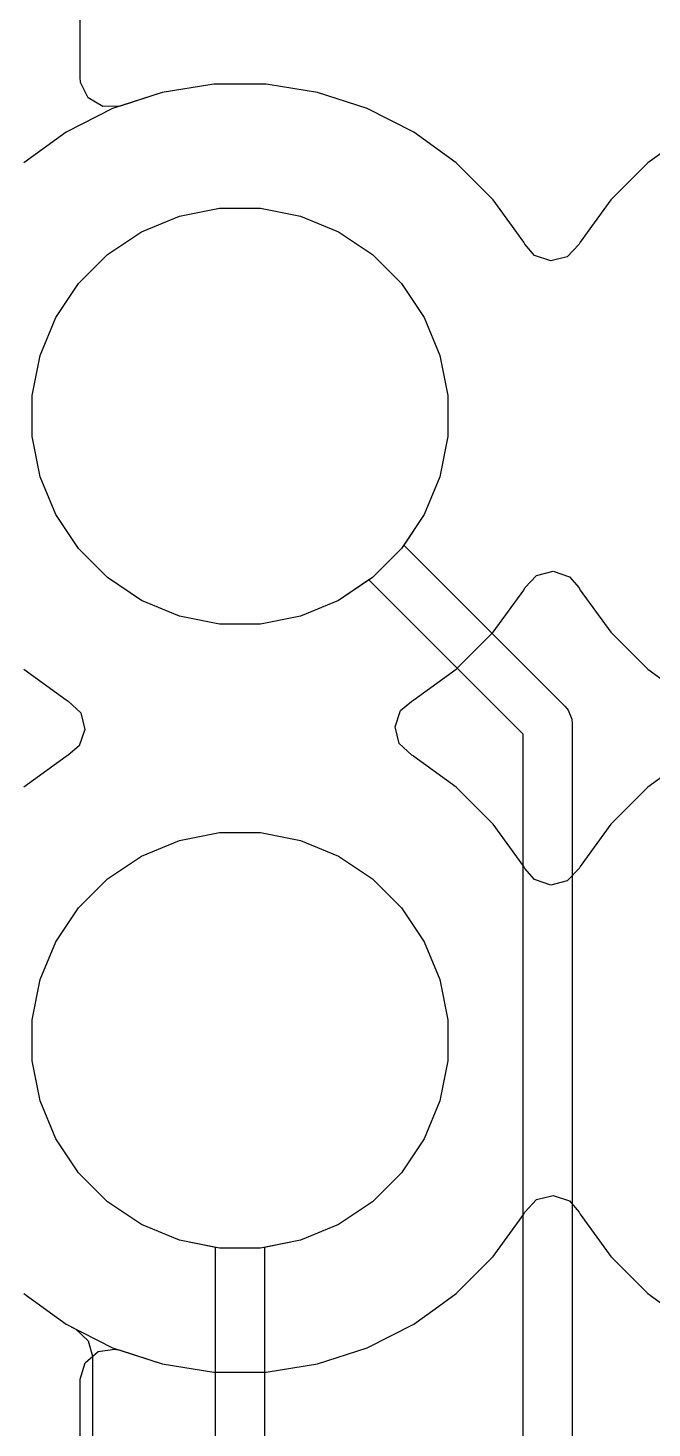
# Model space of a CAD drawing. Header units: inches. Extents: x 6.57 to 9.79, y -8.72 to -3.17.
# Drawn here: x 8.0074 to 8.1074, y -7.662 to -7.4377 of the extents above; entities that cross this region are included whole.
import ezdxf

# ---------------------------------------------------------------- set-up
doc = ezdxf.new("R2010")
doc.units = ezdxf.units.IN
doc.header["$MEASUREMENT"] = 0
doc.layers.add('In1.Cu', color=91, linetype='CONTINUOUS', true_color=0x7fc87f)

msp = doc.modelspace()

# ---------------------------------------------------------------- linework, layer by layer
at = {"layer": 'In1.Cu', "linetype": 'CONTINUOUS'}
for p, q in [((8.01577, -7.44558), (8.01577, -6.88189)), ((8.01577, -7.44558), (8.01577, -7.26689)), ((8.01584, -7.44641), (8.01577, -7.44558)), ((8.01584, -7.44641), (8.01577, -7.44558)), ((8.01705, -7.44888), (8.01584, -7.44641)), ((8.01705, -7.44888), (8.01584, -7.44641)), ((8.03685, -7.44677), (8.02892, -7.44802)), ((8.03685, -7.44677), (8.02892, -7.44802)), ((8.03685, -7.44677), (8.02892, -7.44802)), ((8.03685, -7.44677), (8.02892, -7.44802)), ((8.03719, -7.44671), (8.03685, -7.44677)), ((8.03719, -7.44671), (8.03685, -7.44677)), ((8.03719, -7.44671), (8.03685, -7.44677)), ((8.03719, -7.44671), (8.03685, -7.44677)), ((8.04555, -7.44671), (8.03719, -7.44671)), ((8.04555, -7.44671), (8.03719, -7.44671)), ((8.04555, -7.44671), (8.03719, -7.44671)), ((8.04555, -7.44671), (8.03719, -7.44671)), ((8.04589, -7.44677), (8.04555, -7.44671)), ((8.04589, -7.44677), (8.04555, -7.44671)), ((8.04589, -7.44677), (8.04555, -7.44671)), ((8.04589, -7.44677), (8.04555, -7.44671)), ((8.05382, -7.44802), (8.04589, -7.44677)), ((8.05382, -7.44802), (8.04589, -7.44677)), ((8.05382, -7.44802), (8.04589, -7.44677)), ((8.05382, -7.44802), (8.04589, -7.44677)), ((8.01941, -7.4503), (8.01705, -7.44888)), ((8.01941, -7.4503), (8.01705, -7.44888)), ((8.02892, -7.44802), (8.02096, -7.45061)), ((8.02892, -7.44802), (8.02096, -7.45061)), ((8.02892, -7.44802), (8.02216, -7.45022)), ((8.02892, -7.44802), (8.02216, -7.45022)), ((8.06178, -7.45061), (8.05382, -7.44802)), ((8.05382, -7.44802), (8.05382, -7.44802)), ((8.05382, -7.44802), (8.05382, -7.44802)), ((8.06178, -7.45061), (8.05382, -7.44802)), ((8.05382, -7.44802), (8.05382, -7.44802)), ((8.05382, -7.44802), (8.05382, -7.44802)), ((8.06178, -7.45061), (8.05382, -7.44802)), ((8.05382, -7.44802), (8.05382, -7.44802)), ((8.05382, -7.44802), (8.05382, -7.44802)), ((8.06178, -7.45061), (8.05382, -7.44802)), ((8.05382, -7.44802), (8.05382, -7.44802)), ((8.05382, -7.44802), (8.05382, -7.44802)), ((8.02096, -7.45061), (8.0135, -7.45441)), ((8.02096, -7.45061), (8.0135, -7.45441)), ((8.02216, -7.45022), (8.01941, -7.4503)), ((8.02216, -7.45022), (8.01941, -7.4503)), ((8.06924, -7.45441), (8.06178, -7.45061)), ((8.06178, -7.45061), (8.06178, -7.45061)), ((8.06178, -7.45061), (8.06178, -7.45061)), ((8.06924, -7.45441), (8.06178, -7.45061)), ((8.06178, -7.45061), (8.06178, -7.45061)), ((8.06178, -7.45061), (8.06178, -7.45061)), ((8.06924, -7.45441), (8.06178, -7.45061)), ((8.06178, -7.45061), (8.06178, -7.45061)), ((8.06178, -7.45061), (8.06178, -7.45061)), ((8.06924, -7.45441), (8.06178, -7.45061)), ((8.06178, -7.45061), (8.06178, -7.45061)), ((8.06178, -7.45061), (8.06178, -7.45061)), ((8.0135, -7.45441), (8.00673, -7.45933)), ((8.0135, -7.45441), (8.00673, -7.45933)), ((8.07601, -7.45933), (8.06924, -7.45441)), ((8.07601, -7.45933), (8.06924, -7.45441)), ((8.07601, -7.45933), (8.06924, -7.45441)), ((8.07601, -7.45933), (8.06924, -7.45441)), ((8.1135, -7.45441), (8.10673, -7.45933)), ((8.1135, -7.45441), (8.10673, -7.45933)), ((8.1135, -7.45441), (8.10673, -7.45933)), ((8.1135, -7.45441), (8.10673, -7.45933)), ((8.08193, -7.46525), (8.07601, -7.45933)), ((8.08193, -7.46525), (8.07601, -7.45933)), ((8.08193, -7.46525), (8.07601, -7.45933)), ((8.08193, -7.46525), (8.07601, -7.45933)), ((8.10673, -7.45933), (8.10081, -7.46525)), ((8.10673, -7.45933), (8.10081, -7.46525)), ((8.10673, -7.45933), (8.10081, -7.46525)), ((8.10673, -7.45933), (8.10081, -7.46525)), ((8.03166, -7.46786), (8.03809, -7.46658)), ((8.03166, -7.46786), (8.03809, -7.46658)), ((8.03166, -7.46786), (8.03809, -7.46658)), ((8.03166, -7.46786), (8.03809, -7.46658)), ((8.03809, -7.46658), (8.04465, -7.46658)), ((8.03809, -7.46658), (8.04465, -7.46658)), ((8.03809, -7.46658), (8.04465, -7.46658)), ((8.03809, -7.46658), (8.04465, -7.46658)), ((8.04465, -7.46658), (8.05108, -7.46786)), ((8.04465, -7.46658), (8.05108, -7.46786)), ((8.04465, -7.46658), (8.05108, -7.46786)), ((8.04465, -7.46658), (8.05108, -7.46786)), ((8.08684, -7.47202), (8.08193, -7.46525)), ((8.08684, -7.47202), (8.08193, -7.46525)), ((8.08684, -7.47202), (8.08193, -7.46525)), ((8.08684, -7.47202), (8.08193, -7.46525)), ((8.10081, -7.46525), (8.0959, -7.47202)), ((8.10081, -7.46525), (8.0959, -7.47202)), ((8.10081, -7.46525), (8.0959, -7.47202)), ((8.10081, -7.46525), (8.0959, -7.47202)), ((8.0256, -7.47037), (8.03166, -7.46786)), ((8.0256, -7.47037), (8.03166, -7.46786)), ((8.0256, -7.47037), (8.03166, -7.46786)), ((8.0256, -7.47037), (8.03166, -7.46786)), ((8.05108, -7.46786), (8.05715, -7.47037)), ((8.05108, -7.46786), (8.05715, -7.47037)), ((8.05108, -7.46786), (8.05715, -7.47037)), ((8.05108, -7.46786), (8.05715, -7.47037)), ((8.02014, -7.47401), (8.0256, -7.47037)), ((8.02014, -7.47401), (8.0256, -7.47037)), ((8.02014, -7.47401), (8.0256, -7.47037)), ((8.02014, -7.47401), (8.0256, -7.47037)), ((8.05715, -7.47037), (8.0626, -7.47401)), ((8.05715, -7.47037), (8.0626, -7.47401)), ((8.05715, -7.47037), (8.0626, -7.47401)), ((8.05715, -7.47037), (8.0626, -7.47401)), ((8.08702, -7.47236), (8.08684, -7.47202)), ((8.08702, -7.47236), (8.08684, -7.47202)), ((8.08702, -7.47236), (8.08684, -7.47202)), ((8.08702, -7.47236), (8.08684, -7.47202)), ((8.08856, -7.47413), (8.08702, -7.47236)), ((8.08856, -7.47413), (8.08702, -7.47236)), ((8.08856, -7.47413), (8.08702, -7.47236)), ((8.08856, -7.47413), (8.08702, -7.47236)), ((8.09572, -7.47236), (8.09383, -7.47436)), ((8.09572, -7.47236), (8.09383, -7.47436)), ((8.09572, -7.47236), (8.09383, -7.47436)), ((8.09572, -7.47236), (8.09383, -7.47436)), ((8.0959, -7.47202), (8.09572, -7.47236)), ((8.0959, -7.47202), (8.09572, -7.47236)), ((8.0959, -7.47202), (8.09572, -7.47236)), ((8.0959, -7.47202), (8.09572, -7.47236)), ((8.0155, -7.47865), (8.02014, -7.47401)), ((8.0155, -7.47865), (8.02014, -7.47401)), ((8.0155, -7.47865), (8.02014, -7.47401)), ((8.0155, -7.47865), (8.02014, -7.47401)), ((8.0626, -7.47401), (8.06724, -7.47865)), ((8.0626, -7.47401), (8.06724, -7.47865)), ((8.0626, -7.47401), (8.06724, -7.47865)), ((8.0626, -7.47401), (8.06724, -7.47865)), ((8.09116, -7.47502), (8.08856, -7.47413)), ((8.09116, -7.47502), (8.08856, -7.47413)), ((8.09116, -7.47502), (8.08856, -7.47413)), ((8.09116, -7.47502), (8.08856, -7.47413)), ((8.09383, -7.47436), (8.09116, -7.47502)), ((8.09383, -7.47436), (8.09116, -7.47502)), ((8.09383, -7.47436), (8.09116, -7.47502)), ((8.09383, -7.47436), (8.09116, -7.47502)), ((8.01186, -7.48411), (8.0155, -7.47865)), ((8.01186, -7.48411), (8.0155, -7.47865)), ((8.01186, -7.48411), (8.0155, -7.47865)), ((8.01186, -7.48411), (8.0155, -7.47865)), ((8.06724, -7.47865), (8.07088, -7.48411)), ((8.06724, -7.47865), (8.07088, -7.48411)), ((8.06724, -7.47865), (8.07088, -7.48411)), ((8.06724, -7.47865), (8.07088, -7.48411)), ((8.00935, -7.49017), (8.01186, -7.48411)), ((8.00935, -7.49017), (8.01186, -7.48411)), ((8.00935, -7.49017), (8.01186, -7.48411)), ((8.00935, -7.49017), (8.01186, -7.48411)), ((8.07088, -7.48411), (8.07339, -7.49017)), ((8.07088, -7.48411), (8.07339, -7.49017)), ((8.07088, -7.48411), (8.07339, -7.49017)), ((8.07088, -7.48411), (8.07339, -7.49017)), ((8.00807, -7.4966), (8.00935, -7.49017)), ((8.00807, -7.4966), (8.00935, -7.49017)), ((8.00807, -7.4966), (8.00935, -7.49017)), ((8.00807, -7.4966), (8.00935, -7.49017)), ((8.07339, -7.49017), (8.07467, -7.4966)), ((8.07339, -7.49017), (8.07467, -7.4966)), ((8.07339, -7.49017), (8.07467, -7.4966)), ((8.07339, -7.49017), (8.07467, -7.4966)), ((8.00807, -7.50316), (8.00807, -7.4966)), ((8.00807, -7.50316), (8.00807, -7.4966)), ((8.00807, -7.50316), (8.00807, -7.4966)), ((8.00807, -7.50316), (8.00807, -7.4966)), ((8.07467, -7.4966), (8.07467, -7.50316)), ((8.07467, -7.4966), (8.07467, -7.50316)), ((8.07467, -7.4966), (8.07467, -7.50316)), ((8.07467, -7.4966), (8.07467, -7.50316)), ((8.00935, -7.5096), (8.00807, -7.50316)), ((8.00935, -7.5096), (8.00807, -7.50316)), ((8.00935, -7.5096), (8.00807, -7.50316)), ((8.00935, -7.5096), (8.00807, -7.50316)), ((8.07467, -7.50316), (8.07339, -7.5096)), ((8.07467, -7.50316), (8.07339, -7.5096)), ((8.07467, -7.50316), (8.07339, -7.5096)), ((8.07467, -7.50316), (8.07339, -7.5096)), ((8.01186, -7.51566), (8.00935, -7.5096)), ((8.01186, -7.51566), (8.00935, -7.5096)), ((8.01186, -7.51566), (8.00935, -7.5096)), ((8.01186, -7.51566), (8.00935, -7.5096)), ((8.07339, -7.5096), (8.07088, -7.51566)), ((8.07339, -7.5096), (8.07088, -7.51566)), ((8.07339, -7.5096), (8.07088, -7.51566)), ((8.07339, -7.5096), (8.07088, -7.51566)), ((8.0155, -7.52111), (8.01186, -7.51566)), ((8.0155, -7.52111), (8.01186, -7.51566)), ((8.0155, -7.52111), (8.01186, -7.51566)), ((8.0155, -7.52111), (8.01186, -7.51566)), ((8.07088, -7.51566), (8.06724, -7.52111)), ((8.07088, -7.51566), (8.06724, -7.52111)), ((8.07088, -7.51566), (8.06724, -7.52111)), ((8.07088, -7.51566), (8.06761, -7.52056)), ((8.06761, -7.52056), (8.09347, -7.54641)), ((8.02014, -7.52575), (8.0155, -7.52111)), ((8.02014, -7.52575), (8.0155, -7.52111)), ((8.02014, -7.52575), (8.0155, -7.52111)), ((8.02014, -7.52575), (8.0155, -7.52111)), ((8.06724, -7.52111), (8.0626, -7.52575)), ((8.06724, -7.52111), (8.0626, -7.52575)), ((8.06724, -7.52111), (8.0626, -7.52575)), ((8.08891, -7.5254), (8.09158, -7.52474)), ((8.09158, -7.52474), (8.09418, -7.52563)), ((8.0256, -7.5294), (8.02014, -7.52575)), ((8.0256, -7.5294), (8.02014, -7.52575)), ((8.0256, -7.5294), (8.02014, -7.52575)), ((8.0256, -7.5294), (8.02014, -7.52575)), ((8.0626, -7.52575), (8.05715, -7.5294)), ((8.0626, -7.52575), (8.05715, -7.5294)), ((8.0626, -7.52575), (8.05715, -7.5294)), ((8.06204, -7.52612), (8.05715, -7.5294)), ((8.08675, -7.55083), (8.06204, -7.52612)), ((8.08684, -7.52775), (8.08702, -7.5274)), ((8.08702, -7.5274), (8.08891, -7.5254)), ((8.09418, -7.52563), (8.09572, -7.5274)), ((8.09572, -7.5274), (8.0959, -7.52775)), ((8.03166, -7.53191), (8.0256, -7.5294)), ((8.03166, -7.53191), (8.0256, -7.5294)), ((8.03166, -7.53191), (8.0256, -7.5294)), ((8.03166, -7.53191), (8.0256, -7.5294)), ((8.05715, -7.5294), (8.05108, -7.53191)), ((8.05715, -7.5294), (8.05108, -7.53191)), ((8.05715, -7.5294), (8.05108, -7.53191)), ((8.05715, -7.5294), (8.05108, -7.53191)), ((8.08193, -7.53452), (8.08684, -7.52775)), ((8.08684, -7.52775), (8.08684, -7.52775)), ((8.08684, -7.52775), (8.08684, -7.52775)), ((8.0959, -7.52775), (8.10081, -7.53452)), ((8.03809, -7.53319), (8.03166, -7.53191)), ((8.03809, -7.53319), (8.03166, -7.53191)), ((8.03809, -7.53319), (8.03166, -7.53191)), ((8.03809, -7.53319), (8.03166, -7.53191)), ((8.05108, -7.53191), (8.04465, -7.53319)), ((8.05108, -7.53191), (8.04465, -7.53319)), ((8.05108, -7.53191), (8.04465, -7.53319)), ((8.05108, -7.53191), (8.04465, -7.53319)), ((8.04465, -7.53319), (8.03809, -7.53319)), ((8.04465, -7.53319), (8.03809, -7.53319)), ((8.04465, -7.53319), (8.03809, -7.53319)), ((8.04465, -7.53319), (8.03809, -7.53319)), ((8.07601, -7.54044), (8.08193, -7.53452)), ((8.08193, -7.53452), (8.08193, -7.53452)), ((8.08193, -7.53452), (8.08193, -7.53452)), ((8.10081, -7.53452), (8.10673, -7.54044)), ((8.00673, -7.54044), (8.0135, -7.54536)), ((8.07139, -7.54379), (8.07601, -7.54044)), ((8.07601, -7.54044), (8.07601, -7.54044)), ((8.07601, -7.54044), (8.07601, -7.54044)), ((8.10673, -7.54044), (8.1135, -7.54536)), ((8.0135, -7.54536), (8.01385, -7.54553)), ((8.06889, -7.54553), (8.06924, -7.54536)), ((8.06924, -7.54536), (8.07139, -7.54379)), ((8.01385, -7.54553), (8.01585, -7.54742)), ((8.01585, -7.54742), (8.01651, -7.55009)), ((8.06623, -7.54967), (8.06712, -7.54707)), ((8.06712, -7.54707), (8.06889, -7.54553)), ((8.09347, -7.54641), (8.09396, -7.54701)), ((8.09396, -7.54701), (8.09454, -7.54843)), ((8.06689, -7.55234), (8.06623, -7.54967)), ((8.09454, -7.54843), (8.09462, -7.5492)), ((8.09462, -7.5492), (8.09462, -7.69291)), ((8.01651, -7.55009), (8.01562, -7.5527)), ((8.08675, -7.69291), (8.08675, -7.55083)), ((8.0135, -7.55441), (8.00673, -7.55933)), ((8.01385, -7.55423), (8.0135, -7.55441)), ((8.01562, -7.5527), (8.01385, -7.55423)), ((8.06889, -7.55423), (8.06689, -7.55234)), ((8.06921, -7.55439), (8.06889, -7.55423)), ((8.06924, -7.55441), (8.06921, -7.55439)), ((8.07601, -7.55933), (8.06924, -7.55441)), ((8.1135, -7.55441), (8.10673, -7.55933)), ((8.08193, -7.56525), (8.07601, -7.55933)), ((8.10673, -7.55933), (8.10081, -7.56525)), ((8.08684, -7.57202), (8.08193, -7.56525)), ((8.10081, -7.56525), (8.0959, -7.57202)), ((8.0256, -7.57037), (8.03166, -7.56786)), ((8.0256, -7.57037), (8.03166, -7.56786)), ((8.0256, -7.57037), (8.03166, -7.56786)), ((8.0256, -7.57037), (8.03166, -7.56786)), ((8.03166, -7.56786), (8.03809, -7.56658)), ((8.03166, -7.56786), (8.03809, -7.56658)), ((8.03166, -7.56786), (8.03809, -7.56658)), ((8.03166, -7.56786), (8.03809, -7.56658)), ((8.03809, -7.56658), (8.04465, -7.56658)), ((8.03809, -7.56658), (8.04465, -7.56658)), ((8.03809, -7.56658), (8.04465, -7.56658)), ((8.03809, -7.56658), (8.04465, -7.56658)), ((8.04465, -7.56658), (8.05108, -7.56786)), ((8.04465, -7.56658), (8.05108, -7.56786)), ((8.04465, -7.56658), (8.05108, -7.56786)), ((8.04465, -7.56658), (8.05108, -7.56786)), ((8.05108, -7.56786), (8.05715, -7.57037)), ((8.05108, -7.56786), (8.05715, -7.57037)), ((8.05108, -7.56786), (8.05715, -7.57037)), ((8.05108, -7.56786), (8.05715, -7.57037)), ((8.02014, -7.57401), (8.0256, -7.57037)), ((8.02014, -7.57401), (8.0256, -7.57037)), ((8.02014, -7.57401), (8.0256, -7.57037)), ((8.02014, -7.57401), (8.0256, -7.57037)), ((8.05715, -7.57037), (8.0626, -7.57401)), ((8.05715, -7.57037), (8.0626, -7.57401)), ((8.05715, -7.57037), (8.0626, -7.57401)), ((8.05715, -7.57037), (8.0626, -7.57401)), ((8.08702, -7.57236), (8.08684, -7.57202)), ((8.08856, -7.57413), (8.08702, -7.57236)), ((8.09572, -7.57236), (8.09383, -7.57436)), ((8.0959, -7.57202), (8.09572, -7.57236)), ((8.0155, -7.57865), (8.02014, -7.57401)), ((8.0155, -7.57865), (8.02014, -7.57401)), ((8.0155, -7.57865), (8.02014, -7.57401)), ((8.0155, -7.57865), (8.02014, -7.57401)), ((8.0626, -7.57401), (8.06724, -7.57865)), ((8.0626, -7.57401), (8.06724, -7.57865)), ((8.0626, -7.57401), (8.06724, -7.57865)), ((8.0626, -7.57401), (8.06724, -7.57865)), ((8.09116, -7.57502), (8.08856, -7.57413)), ((8.09383, -7.57436), (8.09116, -7.57502)), ((8.01186, -7.58411), (8.0155, -7.57865)), ((8.01186, -7.58411), (8.0155, -7.57865)), ((8.01186, -7.58411), (8.0155, -7.57865)), ((8.01186, -7.58411), (8.0155, -7.57865)), ((8.06724, -7.57865), (8.07088, -7.58411)), ((8.06724, -7.57865), (8.07088, -7.58411)), ((8.06724, -7.57865), (8.07088, -7.58411)), ((8.06724, -7.57865), (8.07088, -7.58411)), ((8.00935, -7.59017), (8.01186, -7.58411)), ((8.00935, -7.59017), (8.01186, -7.58411)), ((8.00935, -7.59017), (8.01186, -7.58411)), ((8.00935, -7.59017), (8.01186, -7.58411)), ((8.07088, -7.58411), (8.07339, -7.59017)), ((8.07088, -7.58411), (8.07339, -7.59017)), ((8.07088, -7.58411), (8.07339, -7.59017)), ((8.07088, -7.58411), (8.07339, -7.59017)), ((8.00807, -7.5966), (8.00935, -7.59017)), ((8.00807, -7.5966), (8.00935, -7.59017)), ((8.00807, -7.5966), (8.00935, -7.59017)), ((8.00807, -7.5966), (8.00935, -7.59017)), ((8.07339, -7.59017), (8.07467, -7.5966)), ((8.07339, -7.59017), (8.07467, -7.5966)), ((8.07339, -7.59017), (8.07467, -7.5966)), ((8.07339, -7.59017), (8.07467, -7.5966)), ((8.00807, -7.60316), (8.00807, -7.5966)), ((8.00807, -7.60316), (8.00807, -7.5966)), ((8.00807, -7.60316), (8.00807, -7.5966)), ((8.00807, -7.60316), (8.00807, -7.5966)), ((8.07467, -7.5966), (8.07467, -7.60316)), ((8.07467, -7.5966), (8.07467, -7.60316)), ((8.07467, -7.5966), (8.07467, -7.60316)), ((8.07467, -7.5966), (8.07467, -7.60316)), ((8.00935, -7.6096), (8.00807, -7.60316)), ((8.00935, -7.6096), (8.00807, -7.60316)), ((8.00935, -7.6096), (8.00807, -7.60316)), ((8.00935, -7.6096), (8.00807, -7.60316)), ((8.07467, -7.60316), (8.07339, -7.6096)), ((8.07467, -7.60316), (8.07339, -7.6096)), ((8.07467, -7.60316), (8.07339, -7.6096)), ((8.07467, -7.60316), (8.07339, -7.6096)), ((8.01186, -7.61566), (8.00935, -7.6096)), ((8.01186, -7.61566), (8.00935, -7.6096)), ((8.01186, -7.61566), (8.00935, -7.6096)), ((8.01186, -7.61566), (8.00935, -7.6096)), ((8.07339, -7.6096), (8.07088, -7.61566)), ((8.07339, -7.6096), (8.07088, -7.61566)), ((8.07339, -7.6096), (8.07088, -7.61566)), ((8.07339, -7.6096), (8.07088, -7.61566)), ((8.0155, -7.62111), (8.01186, -7.61566)), ((8.0155, -7.62111), (8.01186, -7.61566)), ((8.0155, -7.62111), (8.01186, -7.61566)), ((8.0155, -7.62111), (8.01186, -7.61566)), ((8.07088, -7.61566), (8.06724, -7.62111)), ((8.07088, -7.61566), (8.06724, -7.62111)), ((8.07088, -7.61566), (8.06724, -7.62111)), ((8.07088, -7.61566), (8.06724, -7.62111)), ((8.02014, -7.62575), (8.0155, -7.62111)), ((8.02014, -7.62575), (8.0155, -7.62111)), ((8.02014, -7.62575), (8.0155, -7.62111)), ((8.02014, -7.62575), (8.0155, -7.62111)), ((8.06724, -7.62111), (8.0626, -7.62575)), ((8.06724, -7.62111), (8.0626, -7.62575)), ((8.06724, -7.62111), (8.0626, -7.62575)), ((8.06724, -7.62111), (8.0626, -7.62575)), ((8.0256, -7.6294), (8.02014, -7.62575)), ((8.0256, -7.6294), (8.02014, -7.62575)), ((8.0256, -7.6294), (8.02014, -7.62575)), ((8.0256, -7.6294), (8.02014, -7.62575)), ((8.0626, -7.62575), (8.05715, -7.6294)), ((8.0626, -7.62575), (8.05715, -7.6294)), ((8.0626, -7.62575), (8.05715, -7.6294)), ((8.0626, -7.62575), (8.05715, -7.6294)), ((8.08702, -7.6274), (8.08891, -7.6254)), ((8.08702, -7.6274), (8.08891, -7.6254)), ((8.08702, -7.6274), (8.08891, -7.6254)), ((8.08891, -7.6254), (8.09158, -7.62474)), ((8.08891, -7.6254), (8.09158, -7.62474)), ((8.08891, -7.6254), (8.09158, -7.62474)), ((8.09158, -7.62474), (8.09418, -7.62563)), ((8.09158, -7.62474), (8.09418, -7.62563)), ((8.09158, -7.62474), (8.09418, -7.62563)), ((8.09418, -7.62563), (8.09572, -7.6274)), ((8.09418, -7.62563), (8.09572, -7.6274)), ((8.09418, -7.62563), (8.09572, -7.6274)), ((8.08193, -7.63452), (8.08684, -7.62775)), ((8.08193, -7.63452), (8.08684, -7.62775)), ((8.08193, -7.63452), (8.08684, -7.62775)), ((8.08684, -7.62775), (8.08702, -7.6274)), ((8.08684, -7.62775), (8.08702, -7.6274)), ((8.08684, -7.62775), (8.08702, -7.6274)), ((8.08684, -7.62775), (8.08684, -7.62775)), ((8.08684, -7.62775), (8.08684, -7.62775)), ((8.08684, -7.62775), (8.08684, -7.62775)), ((8.08684, -7.62775), (8.08684, -7.62775)), ((8.08684, -7.62775), (8.08684, -7.62775)), ((8.08684, -7.62775), (8.08684, -7.62775)), ((8.09572, -7.6274), (8.0959, -7.62775)), ((8.09572, -7.6274), (8.0959, -7.62775)), ((8.09572, -7.6274), (8.0959, -7.62775)), ((8.0959, -7.62775), (8.10081, -7.63452)), ((8.0959, -7.62775), (8.10081, -7.63452)), ((8.0959, -7.62775), (8.10081, -7.63452)), ((8.03166, -7.63191), (8.0256, -7.6294)), ((8.03166, -7.63191), (8.0256, -7.6294)), ((8.03166, -7.63191), (8.0256, -7.6294)), ((8.03166, -7.63191), (8.0256, -7.6294)), ((8.05715, -7.6294), (8.05108, -7.63191)), ((8.05715, -7.6294), (8.05108, -7.63191)), ((8.05715, -7.6294), (8.05108, -7.63191)), ((8.05715, -7.6294), (8.05108, -7.63191)), ((8.03809, -7.63319), (8.03166, -7.63191)), ((8.03743, -7.63306), (8.03166, -7.63191)), ((8.03809, -7.63319), (8.03166, -7.63191)), ((8.03809, -7.63319), (8.03166, -7.63191)), ((8.05108, -7.63191), (8.04465, -7.63319)), ((8.05108, -7.63191), (8.04465, -7.63319)), ((8.05108, -7.63191), (8.04465, -7.63319)), ((8.05108, -7.63191), (8.04531, -7.63306)), ((8.03743, -7.72124), (8.03743, -7.63306)), ((8.04465, -7.63319), (8.03809, -7.63319)), ((8.04465, -7.63319), (8.03809, -7.63319)), ((8.04465, -7.63319), (8.03809, -7.63319)), ((8.04531, -7.63306), (8.04531, -7.7196)), ((8.07601, -7.64044), (8.08193, -7.63452)), ((8.07601, -7.64044), (8.08193, -7.63452)), ((8.07601, -7.64044), (8.08193, -7.63452)), ((8.08193, -7.63452), (8.08193, -7.63452)), ((8.08193, -7.63452), (8.08193, -7.63452)), ((8.08193, -7.63452), (8.08193, -7.63452)), ((8.08193, -7.63452), (8.08193, -7.63452)), ((8.08193, -7.63452), (8.08193, -7.63452)), ((8.08193, -7.63452), (8.08193, -7.63452)), ((8.10081, -7.63452), (8.10673, -7.64044)), ((8.10081, -7.63452), (8.10673, -7.64044)), ((8.10081, -7.63452), (8.10673, -7.64044)), ((8.00673, -7.64044), (8.0135, -7.64536)), ((8.00673, -7.64044), (8.0135, -7.64536)), ((8.00673, -7.64044), (8.0135, -7.64536)), ((8.07264, -7.64289), (8.07601, -7.64044)), ((8.07264, -7.64289), (8.07601, -7.64044)), ((8.07264, -7.64289), (8.07601, -7.64044)), ((8.07601, -7.64044), (8.07601, -7.64044)), ((8.07601, -7.64044), (8.07601, -7.64044)), ((8.07601, -7.64044), (8.07601, -7.64044)), ((8.07601, -7.64044), (8.07601, -7.64044)), ((8.07601, -7.64044), (8.07601, -7.64044)), ((8.07601, -7.64044), (8.07601, -7.64044)), ((8.10673, -7.64044), (8.1135, -7.64536)), ((8.10673, -7.64044), (8.1135, -7.64536)), ((8.10673, -7.64044), (8.1135, -7.64536)), ((8.06924, -7.64536), (8.07264, -7.64289)), ((8.06924, -7.64536), (8.07264, -7.64289)), ((8.06924, -7.64536), (8.07264, -7.64289)), ((8.0135, -7.64536), (8.0135, -7.64536)), ((8.0135, -7.64536), (8.0135, -7.64536)), ((8.0135, -7.64536), (8.02096, -7.64916)), ((8.0135, -7.64536), (8.0135, -7.64536)), ((8.0135, -7.64536), (8.01506, -7.64615)), ((8.0135, -7.64536), (8.0135, -7.64536)), ((8.0135, -7.64536), (8.0135, -7.64536)), ((8.0135, -7.64536), (8.02096, -7.64916)), ((8.01506, -7.64615), (8.01706, -7.64804)), ((8.06178, -7.64916), (8.06924, -7.64536)), ((8.06178, -7.64916), (8.06924, -7.64536)), ((8.06178, -7.64916), (8.06924, -7.64536)), ((8.01706, -7.64804), (8.01773, -7.6505)), ((8.01654, -7.65155), (8.01862, -7.64975)), ((8.01773, -7.6505), (8.01773, -7.71782)), ((8.01862, -7.64975), (8.02134, -7.64936)), ((8.02096, -7.64916), (8.02892, -7.65174)), ((8.02096, -7.64916), (8.02892, -7.65174)), ((8.02134, -7.64936), (8.02216, -7.64955)), ((8.02216, -7.64955), (8.02892, -7.65174)), ((8.05382, -7.65174), (8.06178, -7.64916)), ((8.05382, -7.65174), (8.06178, -7.64916)), ((8.05382, -7.65174), (8.06178, -7.64916)), ((8.01577, -7.65419), (8.01654, -7.65155)), ((8.02892, -7.65174), (8.03719, -7.65305)), ((8.02892, -7.65174), (8.03719, -7.65305)), ((8.02892, -7.65174), (8.03719, -7.65305)), ((8.03719, -7.65305), (8.03719, -7.65305)), ((8.03719, -7.65305), (8.04555, -7.65305)), ((8.03719, -7.65305), (8.03719, -7.65305)), ((8.03719, -7.65305), (8.04555, -7.65305)), ((8.03719, -7.65305), (8.03719, -7.65305)), ((8.03719, -7.65305), (8.04555, -7.65305)), ((8.04555, -7.65305), (8.05382, -7.65174)), ((8.04555, -7.65305), (8.05382, -7.65174)), ((8.04555, -7.65305), (8.05382, -7.65174)), ((8.04555, -7.65305), (8.04555, -7.65305)), ((8.04555, -7.65305), (8.04555, -7.65305)), ((8.04555, -7.65305), (8.04555, -7.65305)), ((8.01577, -7.83267), (8.01577, -7.65419))]:
    msp.add_line(p, q, dxfattribs=at)

doc.saveas('drawing.dxf')
